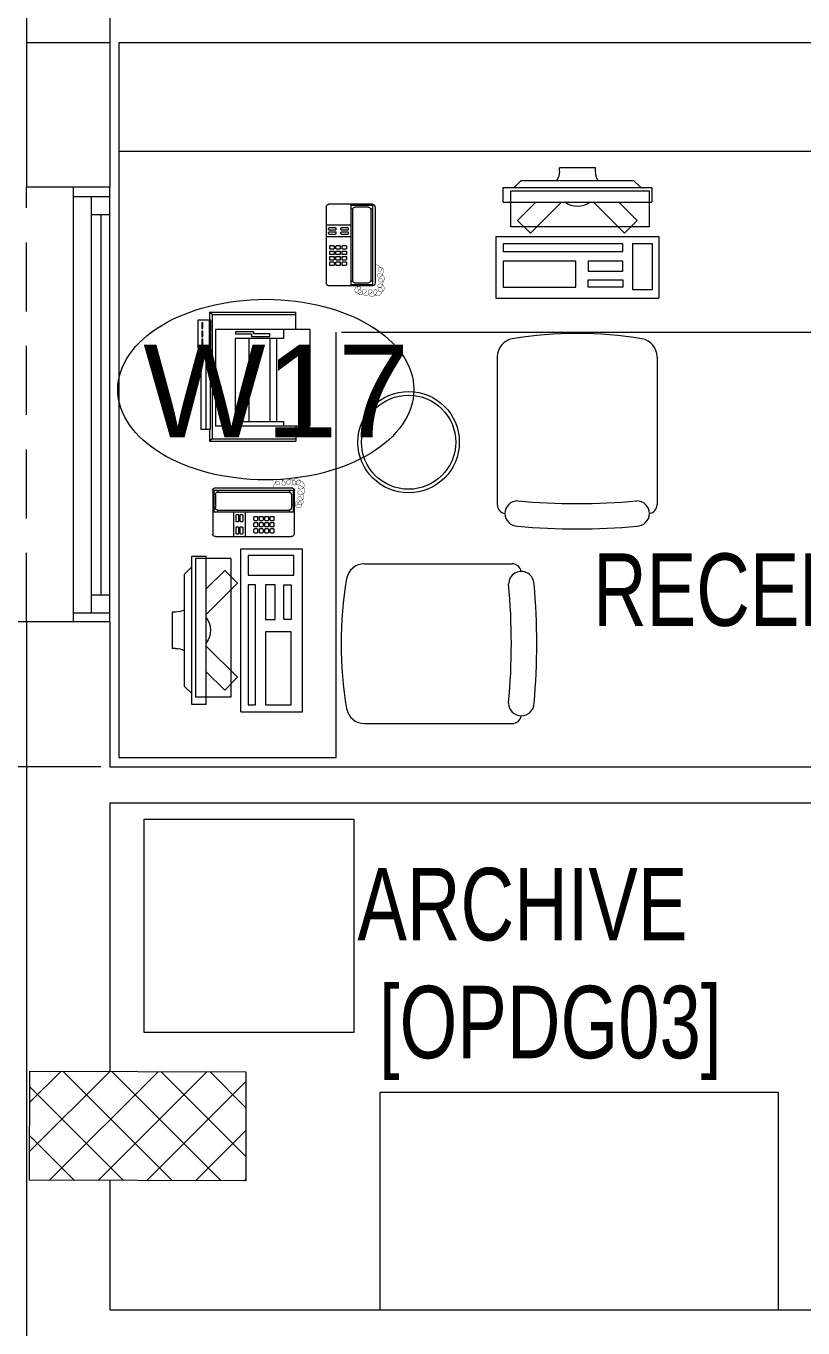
# Model space of a CAD drawing. Header units: millimetres. Extents: x -2143172 to 5255, y -610845 to 279739.
# Drawn here: x -1176535 to -1174391, y -587818 to -584223 of the extents above; entities that cross this region are included whole.
import ezdxf

# ---------------------------------------------------------------- set-up
doc = ezdxf.new("R2010")
doc.units = ezdxf.units.MM
doc.header["$LTSCALE"] = 30
doc.linetypes.add('HIDDEN', pattern=[9.525, 6.35, -3.175])
doc.linetypes.add('HIDDEN2', pattern=[0.1875, 0.125, -0.0625])
doc.layers.get('0').update_dxf_attribs({"lineweight": 5})
doc.layers.get('Defpoints').update_dxf_attribs({"lineweight": 5})
for name, color, linetype, lineweight in [('72_EGR_BASE_TEXT', 7, 'Continuous', 5), ('Al Window tag', 5, 'Continuous', 5), ('Aluminum', 7, 'Continuous', 5), ('C-HYDR-CTCH', 6, 'Continuous', 5), ('dims.', 152, 'Continuous', 5), ('Hatch', 252, 'Continuous', 5), ('LOADING', 163, 'Continuous', 5), ('Proj', 7, 'HIDDEN2', 5), ('Structure', 20, 'Continuous', 5), ('Walls', 32, 'Continuous', 5)]:
    doc.layers.add(name, color=color, linetype=linetype, lineweight=lineweight)
doc.styles.add('SIMPLEX', font='SIMPLEX.shx', dxfattribs={"height": 150})
doc.styles.add('TTLB-A0-JeddahDP$0$swis721', font='swiss.ttf')
doc.styles.add('X3G_ENTITY_258862', font='swisscl.ttf', dxfattribs={"height": 200})
doc.styles.add('X3G_ENTITY_25AE6C', font='swisscl.ttf', dxfattribs={"height": 200})
doc.dimstyles.new('Buk', dxfattribs={"dimtxt": 150, "dimasz": 50, "dimexe": 20, "dimexo": 25, "dimgap": 20, "dimtad": 1, "dimdec": 0, "dimrnd": 5, "dimdsep": 46, "dimtxsty": 'SIMPLEX', "dimcen": 0, "dimdle": 20, "dimclrd": 256, "dimclre": 256, "dimclrt": 256, "dimadec": 0, "dimazin": 0, "dimtfac": 0.0075, "dimtdec": 0, "dimtmove": 1, "dimatfit": 2, "dimldrblk": 'ARCHTICK', "dimfxl": 1, "dimtolj": 1, "dimtzin": 0, "dimlwd": -1, "dimlwe": -1, "dimarcsym": 0})

# ---------------------------------------------------------------- blocks, each defined once
blk = doc.blocks.new('*D381')
at = {"layer": 'Defpoints', "color": 0, "transparency": 16777216}
for p in [(-1176903.9, -585868.1), (-1176304, -585868.1), (-1176304, -586268.1)]:
    blk.add_point(p, dxfattribs=at)
at = {"layer": 'dims.', "transparency": 16777216}
for p, q in [((-1177028.9, -586030.6), (-1177028.9, -585604.9)), ((-1176903.9, -586218.1), (-1176903.9, -585918.1)), ((-1176903.9, -586068.1), (-1177028.9, -586030.6))]:
    blk.add_line(p, q, dxfattribs=at)
at = {"layer": 'dims.', "linetype": 'Continuous', "transparency": 16777216}
for p, q in [((-1176329, -585868.1), (-1176923.9, -585868.1)), ((-1176329, -586268.1), (-1176923.9, -586268.1))]:
    blk.add_line(p, q, dxfattribs=at)
at = {"layer": 'dims.', "transparency": 16777216}
for points in [[(-1176912.3, -585918.1), (-1176895.6, -585918.1), (-1176903.9, -585868.1)], [(-1176912.3, -586218.1), (-1176895.6, -586218.1), (-1176903.9, -586268.1)]]:
    blk.add_solid(points, dxfattribs=at)
at = {"layer": 'dims.', "transparency": 16777216, "insert": (-1177123.9, -585817.8), "char_height": 150, "attachment_point": 5, "rotation": 90, "style": 'SIMPLEX'}
blk.add_mtext('\\A1;400', dxfattribs=at)
blk = doc.blocks.new('_ArchTick')
at = {"color": 0, "linetype": 'ByBlock', "const_width": 0.15}
blk.add_lwpolyline([(-0.5, -0.5), (0.5, 0.5)], dxfattribs=at)
blk = doc.blocks.new('*D382')
at = {"layer": 'Defpoints', "color": 0, "transparency": 16777216}
for p in [(-1176903.9, -584668.1), (-1176534, -584668.1), (-1176534, -585868.1)]:
    blk.add_point(p, dxfattribs=at)
at = {"layer": 'dims.', "linetype": 'Continuous', "transparency": 16777216}
for p, q in [((-1176559, -584668.1), (-1176923.9, -584668.1)), ((-1176559, -585868.1), (-1176923.9, -585868.1))]:
    blk.add_line(p, q, dxfattribs=at)
at = {"layer": 'dims.', "transparency": 16777216}
blk.add_line((-1176903.9, -585818.1), (-1176903.9, -584718.1), dxfattribs=at)
for points in [[(-1176912.3, -584718.1), (-1176895.6, -584718.1), (-1176903.9, -584668.1)], [(-1176912.3, -585818.1), (-1176895.6, -585818.1), (-1176903.9, -585868.1)]]:
    blk.add_solid(points, dxfattribs=at)
at = {"layer": 'dims.', "transparency": 16777216, "insert": (-1176998.9, -585268.1), "char_height": 150, "attachment_point": 5, "rotation": 90, "style": 'SIMPLEX'}
blk.add_mtext('\\A1;1200', dxfattribs=at)
blk = doc.blocks.new('A$C47696aed')
at = {"layer": 'Hatch'}
h = blk.add_hatch(dxfattribs=at)
h.set_pattern_fill('ANSI37', color=256, scale=30)
h.paths.add_polyline_path([(50952.7, 21917.9), (50348.7, 21909.7), (50352.6, 21621.3), (50956.6, 21629.5)])
h.paths.add_polyline_path([(43791.9, 21910.1), (43208.4, 21904.7), (43188.5, 21613.3), (43772, 21618.7)])
h.paths.add_polyline_path([(29414.9, 21902.8), (28815.8, 21898.7), (28810.1, 21605.6), (29409.2, 21609.7)])
h.paths.add_polyline_path([(36600.2, 21904.9), (35999, 21897.4), (35990.7, 21611.8), (36591.9, 21619.3)])
h.paths.add_polyline_path([(22195.7, 21912), (21589.3, 21890.2), (21603.8, 21597.6), (22210.2, 21619.5)])
h.paths.add_polyline_path([(15459.1, 21901.7), (14237.2, 21925.6), (14230.7, 21629.5), (15452.7, 21605.5)])
h.paths.add_polyline_path([(15473.2, 14701.6), (14258.2, 14685.8), (14244.7, 14393.4), (15459.7, 14409.1)])
h.paths.add_polyline_path([(15447.1, 7508.4), (14244, 7492.4), (14238.3, 7199.4), (15441.4, 7215.3)])
h.paths.add_polyline_path([(15465.6, 309.7), (14269, 298.3), (14271.8, 3.8), (15468.5, 15.2)])
h.paths.add_polyline_path([(7830.6, 311.8), (7227.1, 308.1), (7237.7, 22.6), (7841.3, 26.3)])
h.paths.add_polyline_path([(7815.2, 7509.8), (7218.4, 7511.4), (7218.2, 7210.2), (7815.1, 7208.6)])
h.paths.add_polyline_path([(7825.1, 14699.4), (7205.8, 14700.6), (7195.2, 14397.6), (7814.5, 14396.4)])
h.paths.add_polyline_path([(7801.7, 21878.7), (7201.1, 21893.2), (7197.5, 21603.6), (7798.1, 21589.1)])
h.paths.add_polyline_path([(602.6, 21876.9), (0, 21899.6), (1.9, 21611.2), (604.5, 21588.5)])
h.paths.add_polyline_path([(610.4, 7498.6), (8.3, 7491.6), (11.7, 7200), (613.7, 7206.9)])
h.paths.add_polyline_path([(627.9, 303.9), (29.5, 302.9), (34.3, 2.3), (632.7, 3.3)])
h.paths.add_polyline_path([(22214.6, 317.2), (21608.9, 304.3), (21614.6, 3.1), (22220.3, 16)])
h.paths.add_polyline_path([(22208.1, 7509.7), (21613.7, 7492.1), (21615.8, 7195.5), (22210.2, 7213.1)])
h.paths.add_polyline_path([(22199.3, 14717.7), (21600.4, 14710), (21604.4, 14409.9), (22203.4, 14417.6)])
h.paths.add_polyline_path([(29399.7, 14702.4), (28797.7, 14707.1), (28802, 14415), (29403.9, 14410.3)])
h.paths.add_polyline_path([(29403.4, 7519.8), (28799.6, 7502.2), (28813, 7202.1), (29413.1, 7223.2)])
h.paths.add_polyline_path([(29419.5, 303.8), (28815.7, 310.4), (28813.3, 24.7), (29417.2, 18.1)])
h.paths.add_polyline_path([(36618, 314.2), (36020.7, 299.7), (36029.7, 0), (36627, 14.6)])
h.paths.add_polyline_path([(36610.7, 7502.6), (36009.5, 7504.5), (36010.6, 7207.3), (36611.9, 7205.4)])
h.paths.add_polyline_path([(36574.3, 14706.4), (35993.4, 14711.1), (36013.1, 14421.3), (36594, 14416.6)])
h.paths.add_polyline_path([(43777.6, 14705.7), (43180, 14719.4), (43182, 14427.5), (43779.6, 14413.8)])
h.paths.add_polyline_path([(43778.6, 7507.1), (43210.2, 7499.5), (43212, 7205.4), (43780.5, 7213)])
h.paths.add_polyline_path([(43815.7, 310), (43210.4, 307.3), (43211.8, 2.8), (43817, 5.4)])
h.paths.add_polyline_path([(50989.9, 309.5), (50401.9, 325.5), (50388.7, 18.3), (50976.7, 2.3)])
h.paths.add_polyline_path([(50974.1, 7508.9), (50370.9, 7510), (50368.9, 7213.4), (50972.2, 7212.3)])
at = {"layer": 'C-HYDR-CTCH', "color": 4, "flags": 128}
blk.add_lwpolyline([(7218.4, 7511.4), (7815.2, 7509.8), (7815.1, 7208.6), (7218.2, 7210.2), (7218.4, 7511.4)], dxfattribs=at)
blk = doc.blocks.new('A$C5CCD2EA3')
at = {"layer": 'Al Window tag'}
blk.add_ellipse((0, 0), major_axis=(408.6, 0), ratio=0.610025, dxfattribs=at)
at = {"layer": 'Al Window tag', "insert": (-338.2, 123.8, 0), "char_height": 256, "attachment_point": 1, "style": 'TTLB-A0-JeddahDP$0$swis721'}
blk.add_mtext_dynamic_manual_height_columns('W17', width=1569.457, gutter_width=9406.5, heights=[480.3], dxfattribs=at)
blk = doc.blocks.new('GF21021-P')
for p, q in [((-0.2207, 0.4756), (-0.2207, 0.0675)), ((0.2205, 0.4756), (0.2205, 0.0675))]:
    blk.add_line(p, q)
for centre, radius, start, end in [((-0.0001, -0.5295), 1.0695, 80.3671, 99.6329), ((-0.1707, 0.4756), 0.05, 99.6329, 180), ((0.1705, 0.4756), 0.05, 0, 80.3671), ((-0.1643, 0.0425), 0.0351, 90, 270), ((0, 1.8467), 1.7767, 264.6946, 275.3053), ((0.1641, 0.0425), 0.0351, 270, 90), ((-0.1957, 0.0675), 0.025, 180, 261.4721), ((0.1955, 0.0675), 0.025, 278.5279, 0), ((0, 1.8314), 1.8314, 264.8532, 275.147)]:
    blk.add_arc(centre, radius, start, end)
blk = doc.blocks.new('DM20079-P')
at = {"color": 0}
for p, q in [((-0.0686, 0.217), (-0.0686, 0.008)), ((-0.0616, 0.225), (0.0594, 0.225)), ((-0.0616, 0.225), (-0.0616, 0)), ((-0.0616, 0.222), (-0.0016, 0.222)), ((-0.0496, 0.2175), (-0.0136, 0.2175)), ((-0.0016, 0.225), (-0.0016, 0)), ((0.0664, 0.217), (0.0664, 0.008)), ((-0.0616, 0.212), (-0.0565, 0.212)), ((-0.0566, 0.2105), (-0.0566, 0.0145)), ((-0.0068, 0.212), (-0.0016, 0.212)), ((-0.0066, 0.2105), (-0.0066, 0.0145)), ((-0.0016, 0.1675), (0.0664, 0.1675)), ((-0.0016, 0.135), (0.0664, 0.135)), ((-0.0616, 0.013), (-0.0565, 0.013)), ((-0.0616, 0.003), (-0.0016, 0.003)), ((-0.0594, 0), (0.0594, 0)), ((-0.0496, 0.0075), (-0.0136, 0.0075)), ((-0.0068, 0.013), (-0.0016, 0.013))]:
    blk.add_line(p, q, dxfattribs=at)
for points in [[(0.0074, 0.1605, 0.414214), (0.0054, 0.1585), (0.0054, 0.1555, 0.414214), (0.0074, 0.1535), (0.0234, 0.1535, 0.414214), (0.0254, 0.1555), (0.0254, 0.1585, 0.414214), (0.0234, 0.1605)], [(0.0234, 0.142, 0.414214), (0.0254, 0.144), (0.0254, 0.147, 0.414214), (0.0234, 0.149), (0.0074, 0.149, 0.414214), (0.0054, 0.147), (0.0054, 0.144, 0.414214), (0.0074, 0.142)], [(0.0574, 0.1535, 0.414214), (0.0594, 0.1555), (0.0594, 0.1585, 0.414214), (0.0574, 0.1605), (0.0414, 0.1605, 0.414214), (0.0394, 0.1585), (0.0394, 0.1555, 0.414214), (0.0414, 0.1535)], [(0.0574, 0.142, 0.414214), (0.0594, 0.144), (0.0594, 0.147, 0.414214), (0.0574, 0.149), (0.0414, 0.149, 0.414214), (0.0394, 0.147), (0.0394, 0.144, 0.414214), (0.0414, 0.142)], [(0.0104, 0.103, 0.414214), (0.0124, 0.101), (0.0204, 0.101, 0.414214), (0.0224, 0.103), (0.0224, 0.109, 0.414214), (0.0204, 0.111), (0.0124, 0.111, 0.414214), (0.0104, 0.109)], [(0.0274, 0.103, 0.414214), (0.0294, 0.101), (0.0374, 0.101, 0.414214), (0.0394, 0.103), (0.0394, 0.109, 0.414214), (0.0374, 0.111), (0.0294, 0.111, 0.414214), (0.0274, 0.109)], [(0.0444, 0.103, 0.414214), (0.0464, 0.101), (0.0544, 0.101, 0.414214), (0.0564, 0.103), (0.0564, 0.109, 0.414214), (0.0544, 0.111), (0.0464, 0.111, 0.414214), (0.0444, 0.109)], [(0.0104, 0.088, 0.414214), (0.0124, 0.086), (0.0204, 0.086, 0.414214), (0.0224, 0.088), (0.0224, 0.094, 0.414214), (0.0204, 0.096), (0.0124, 0.096, 0.414214), (0.0104, 0.094)], [(0.0104, 0.073, 0.414214), (0.0124, 0.071), (0.0204, 0.071, 0.414214), (0.0224, 0.073), (0.0224, 0.079, 0.414214), (0.0204, 0.081), (0.0124, 0.081, 0.414214), (0.0104, 0.079)], [(0.0274, 0.088, 0.414214), (0.0294, 0.086), (0.0374, 0.086, 0.414214), (0.0394, 0.088), (0.0394, 0.094, 0.414214), (0.0374, 0.096), (0.0294, 0.096, 0.414214), (0.0274, 0.094)], [(0.0274, 0.073, 0.414214), (0.0294, 0.071), (0.0374, 0.071, 0.414214), (0.0394, 0.073), (0.0394, 0.079, 0.414214), (0.0374, 0.081), (0.0294, 0.081, 0.414214), (0.0274, 0.079)], [(0.0444, 0.088, 0.414214), (0.0464, 0.086), (0.0544, 0.086, 0.414214), (0.0564, 0.088), (0.0564, 0.094, 0.414214), (0.0544, 0.096), (0.0464, 0.096, 0.414214), (0.0444, 0.094)], [(0.0444, 0.073, 0.414214), (0.0464, 0.071), (0.0544, 0.071, 0.414214), (0.0564, 0.073), (0.0564, 0.079, 0.414214), (0.0544, 0.081), (0.0464, 0.081, 0.414214), (0.0444, 0.079)], [(0.0104, 0.058, 0.414214), (0.0124, 0.056), (0.0204, 0.056, 0.414214), (0.0224, 0.058), (0.0224, 0.064, 0.414214), (0.0204, 0.066), (0.0124, 0.066, 0.414214), (0.0104, 0.064)], [(0.0274, 0.058, 0.414214), (0.0294, 0.056), (0.0374, 0.056, 0.414214), (0.0394, 0.058), (0.0394, 0.064, 0.414214), (0.0374, 0.066), (0.0294, 0.066, 0.414214), (0.0274, 0.064)], [(0.0444, 0.058, 0.414214), (0.0464, 0.056), (0.0544, 0.056, 0.414214), (0.0564, 0.058), (0.0564, 0.064, 0.414214), (0.0544, 0.066), (0.0464, 0.066, 0.414214), (0.0444, 0.064)]]:
    blk.add_lwpolyline(points, format="xyb", close=True, dxfattribs=at)
at = {"color": 0, "const_width": 0.001}
blk.add_lwpolyline([(-0.0686, 0.059, 0.184574), (-0.0861, 0.0478, 1.44364), (-0.0769, 0.0452, 0.837915), (-0.0907, 0.0465, 0.30536), (-0.0835, 0.0248, 1.584726), (-0.0815, 0.034, 0.253153), (-0.094, 0.0228, 0.874198), (-0.0776, 0.0142, 0.915253), (-0.0897, 0.0168, 0.223821), (-0.0874, -0.0011, 1.703343), (-0.0796, 0.005, 0.588962), (-0.0934, -0.0114, 0.717795), (-0.0769, -0.0108, 0.983104), (-0.0875, -0.0075, 0.326362), (-0.0815, -0.0259, 0.758716), (-0.0657, -0.0134, 0.906186), (-0.0743, -0.016, 0.189488), (-0.067, -0.0272, 0.7948), (-0.0506, -0.0127, 1.223996), (-0.0585, -0.0193, 0.072149), (-0.0473, -0.0259, 0.645886), (-0.0341, -0.0134, 1.366917), (-0.042, -0.0193, 0.078415), (-0.0315, -0.0246, 0.723006), (-0.0229, -0.0127, 1.105484), (-0.0289, -0.018, 0.327892), (-0.017, -0.0193, 0.446638), (-0.0144, -0.0068, 0.327263), (-0.0269, -0.0029, 1.240441), (-0.0229, -0.0094, 0.611307), (-0.0278, 0.0075)], format="xyb", dxfattribs=at)
at = {"color": 0}
for centre, radius, start, end in [((-0.0605, 0.217), 0.00813, 97.9633, 179.6649), ((-0.0496, 0.2105), 0.007, 90, 180), ((-0.0136, 0.2105), 0.007, 0, 90), ((0.0582, 0.217), 0.00813, 0.3351, 82.0367), ((-0.0605, 0.008), 0.00813, 180.3351, 277.9633), ((-0.0496, 0.0145), 0.007, 180, 270), ((-0.0136, 0.0145), 0.007, 270, 0), ((0.0582, 0.008), 0.00813, 277.9633, 359.6649)]:
    blk.add_arc(centre, radius, start, end, dxfattribs=at)
blk = doc.blocks.new('ITCWLS1-P')
for p, q in [((-0.17, 0.45), (-0.17, 0)), ((-0.17, 0.45), (0, 0.45)), ((0, 0.45), (0, 0)), ((-0.3251, 0.38, 0), (-0.3051, 0.4, 0)), ((-0.2651, 0.43, 0), (-0.3051, 0.43, 0)), ((-0.3051, 0.43, 0), (-0.3051, 0.02, 0)), ((-0.2651, 0.43, 0), (-0.2651, 0.02, 0)), ((-0.1496, 0.4305), (-0.1291, 0.4305)), ((-0.1291, 0.4305), (-0.1291, 0.4089)), ((-0.3251, 0.38, 0), (-0.3251, 0.07, 0)), ((-0.3251, 0.07, 0), (-0.3051, 0.05, 0)), ((-0.3051, 0.02, 0), (-0.2651, 0.02, 0)), ((-0.17, 0), (0, 0))]:
    blk.add_line(p, q)
at = {"color": 8, "linetype": 'HIDDEN'}
for p, q in [((-0.197, 0.4094), (-0.295, 0.4094)), ((-0.295, 0.0264), (-0.295, 0.4094)), ((-0.197, 0.0264), (-0.197, 0.4094)), ((-0.197, 0.0264), (-0.295, 0.0264))]:
    blk.add_line(p, q, dxfattribs=at)
at = {"color": 1, "extrusion": (2.48281e-10, 3.18408e-10, -1)}
for p, q in [((-0.2651, 0.3395), (-0.2144, 0.3902)), ((-0.1791, 0.3548), (-0.2144, 0.3902)), ((-0.2651, 0.2688), (-0.1791, 0.3548))]:
    blk.add_line(p, q, dxfattribs=at)
at = {"color": 1}
for p, q in [((-0.3503, 0.275), (-0.3596, 0.275)), ((-0.3596, 0.175), (-0.3596, 0.275)), ((-0.3503, 0.175), (-0.3596, 0.175))]:
    blk.add_line(p, q, dxfattribs=at)
at = {"color": 1, "extrusion": (2.48281e-10, -3.18408e-10, -1)}
for p, q in [((-0.2651, 0.1812), (-0.1791, 0.0952)), ((-0.2651, 0.1105), (-0.2144, 0.0598)), ((-0.1791, 0.0952), (-0.2144, 0.0598))]:
    blk.add_line(p, q, dxfattribs=at)
blk.add_lwpolyline([(-0.1291, 0.4089), (-0.1291, 0.1), (-0.1496, 0.1), (-0.1496, 0.4305)])
for points in [[(-0.1019, 0.4305), (-0.0304, 0.4305), (-0.0304, 0.2294), (-0.1019, 0.2294)], [(-0.1019, 0.1954), (-0.0747, 0.1954), (-0.0747, 0.1), (-0.1019, 0.1)], [(-0.0304, 0.1954), (-0.0508, 0.1954), (-0.0508, 0.1), (-0.0304, 0.1)], [(-0.1496, 0.0727), (-0.0236, 0.0727), (-0.0236, 0.0182), (-0.1496, 0.0182)]]:
    blk.add_lwpolyline(points, close=True)
at = {"color": 250, "linetype": 'Continuous'}
for points in [[(-0.1496, 0.1), (-0.1496, 0.1), (-0.1496, 0.1), (-0.1496, 0.1), (-0.1496, 0.1), (-0.1496, 0.1), (-0.1496, 0.1), (-0.1496, 0.1), (-0.1496, 0.1)], [(-0.1496, 0.1), (-0.1496, 0.1), (-0.1496, 0.1), (-0.1496, 0.1), (-0.1496, 0.1), (-0.1496, 0.1), (-0.1496, 0.1), (-0.1496, 0.1), (-0.1496, 0.1), (-0.1496, 0.1), (-0.1496, 0.1), (-0.1496, 0.1), (-0.1496, 0.1), (-0.1496, 0.1), (-0.1496, 0.1), (-0.1496, 0.1), (-0.1496, 0.1), (-0.1496, 0.1)], [(-0.1496, 0.1), (-0.1496, 0.1), (-0.1496, 0.1), (-0.1496, 0.1), (-0.1496, 0.1), (-0.1496, 0.1), (-0.1496, 0.1), (-0.1496, 0.1), (-0.1496, 0.1), (-0.1496, 0.1)], [(-0.1496, 0.1), (-0.1496, 0.1), (-0.1496, 0.1), (-0.1496, 0.1), (-0.1496, 0.1), (-0.1496, 0.1), (-0.1496, 0.1)], [(-0.1496, 0.1), (-0.1496, 0.1), (-0.1496, 0.1), (-0.1496, 0.1), (-0.1496, 0.1), (-0.1496, 0.1), (-0.1496, 0.1), (-0.1496, 0.1), (-0.1496, 0.1), (-0.1496, 0.1)], [(-0.1496, 0.1), (-0.1496, 0.1), (-0.1496, 0.1), (-0.1496, 0.1), (-0.1496, 0.1), (-0.1496, 0.1), (-0.1496, 0.1), (-0.1496, 0.1), (-0.1496, 0.1), (-0.1496, 0.1), (-0.1496, 0.1), (-0.1496, 0.1), (-0.1496, 0.1), (-0.1496, 0.1), (-0.1496, 0.1)], [(-0.1496, 0.1), (-0.1496, 0.1), (-0.1496, 0.1), (-0.1496, 0.1), (-0.1496, 0.1), (-0.1496, 0.1), (-0.1496, 0.1), (-0.1496, 0.1), (-0.1496, 0.1), (-0.1496, 0.1)], [(-0.1496, 0.1), (-0.1496, 0.1), (-0.1496, 0.1), (-0.1496, 0.1), (-0.1496, 0.1), (-0.1496, 0.1), (-0.1496, 0.1), (-0.1496, 0.1), (-0.1496, 0.1), (-0.1496, 0.1)], [(-0.1496, 0.1), (-0.1496, 0.1), (-0.1496, 0.1), (-0.1496, 0.1), (-0.1496, 0.1), (-0.1496, 0.1), (-0.1496, 0.1), (-0.1496, 0.1), (-0.1496, 0.1), (-0.1496, 0.1), (-0.1496, 0.1), (-0.1496, 0.1), (-0.1496, 0.1), (-0.1496, 0.1), (-0.1496, 0.1), (-0.1496, 0.1), (-0.1496, 0.1), (-0.1496, 0.1), (-0.1496, 0.1), (-0.1496, 0.1), (-0.1496, 0.1), (-0.1496, 0.1), (-0.1496, 0.1), (-0.1496, 0.1), (-0.1496, 0.1), (-0.1496, 0.1), (-0.1496, 0.1), (-0.1496, 0.1), (-0.1496, 0.1), (-0.1496, 0.1), (-0.1496, 0.1), (-0.1496, 0.1), (-0.1496, 0.1), (-0.1496, 0.1), (-0.1496, 0.1), (-0.1496, 0.1), (-0.1496, 0.1), (-0.1496, 0.1), (-0.1496, 0.1), (-0.1496, 0.1), (-0.1496, 0.1), (-0.1496, 0.1), (-0.1496, 0.1), (-0.1496, 0.1), (-0.1496, 0.1), (-0.1496, 0.1), (-0.1496, 0.1), (-0.1496, 0.1), (-0.1496, 0.1), (-0.1496, 0.1), (-0.1496, 0.1), (-0.1496, 0.1), (-0.1496, 0.1), (-0.1496, 0.1)], [(-0.1496, 0.1), (-0.1496, 0.1), (-0.1496, 0.1), (-0.1496, 0.1), (-0.1496, 0.1), (-0.1496, 0.1), (-0.1496, 0.1), (-0.1496, 0.1), (-0.1496, 0.1), (-0.1496, 0.1), (-0.1496, 0.1), (-0.1496, 0.1), (-0.1496, 0.1), (-0.1496, 0.1), (-0.1496, 0.1), (-0.1496, 0.1), (-0.1496, 0.1), (-0.1496, 0.1), (-0.1496, 0.1), (-0.1496, 0.1), (-0.1496, 0.1), (-0.1496, 0.1), (-0.1496, 0.1), (-0.1496, 0.1), (-0.1496, 0.1), (-0.1496, 0.1), (-0.1496, 0.1), (-0.1496, 0.1), (-0.1496, 0.1), (-0.1496, 0.1), (-0.1496, 0.1), (-0.1496, 0.1), (-0.1496, 0.1), (-0.1496, 0.1), (-0.1496, 0.1), (-0.1496, 0.1), (-0.1496, 0.1), (-0.1496, 0.1), (-0.1496, 0.1), (-0.1496, 0.1), (-0.1496, 0.1), (-0.1496, 0.1), (-0.1496, 0.1), (-0.1496, 0.1), (-0.1496, 0.1), (-0.1496, 0.1), (-0.1496, 0.1), (-0.1496, 0.1), (-0.1496, 0.1), (-0.1496, 0.1), (-0.1496, 0.1), (-0.1496, 0.1), (-0.1496, 0.1), (-0.1496, 0.1), (-0.1496, 0.1), (-0.1496, 0.1), (-0.1496, 0.1), (-0.1496, 0.1), (-0.1496, 0.1), (-0.1496, 0.1), (-0.1496, 0.1), (-0.1496, 0.1), (-0.1496, 0.1), (-0.1496, 0.1), (-0.1496, 0.1), (-0.1496, 0.1), (-0.1496, 0.1), (-0.1496, 0.1), (-0.1496, 0.1), (-0.1496, 0.1), (-0.1496, 0.1), (-0.1496, 0.1), (-0.1496, 0.1), (-0.1496, 0.1), (-0.1496, 0.1), (-0.1496, 0.1), (-0.1496, 0.1), (-0.1496, 0.1), (-0.1496, 0.1), (-0.1496, 0.1), (-0.1496, 0.1), (-0.1496, 0.1), (-0.1496, 0.1), (-0.1496, 0.1), (-0.1496, 0.1), (-0.1496, 0.1), (-0.1496, 0.1), (-0.1496, 0.1), (-0.1496, 0.1)], [(-0.1496, 0.1), (-0.1496, 0.1), (-0.1496, 0.1), (-0.1496, 0.1), (-0.1496, 0.1), (-0.1496, 0.1), (-0.1496, 0.1), (-0.1496, 0.1), (-0.1496, 0.1), (-0.1496, 0.1), (-0.1496, 0.1), (-0.1496, 0.1)], [(-0.1496, 0.1), (-0.1496, 0.1), (-0.1496, 0.1), (-0.1496, 0.1), (-0.1496, 0.1), (-0.1496, 0.1), (-0.1496, 0.1)], [(-0.1496, 0.1), (-0.1496, 0.1), (-0.1496, 0.1), (-0.1496, 0.1), (-0.1496, 0.1), (-0.1496, 0.1), (-0.1496, 0.1), (-0.1496, 0.1), (-0.1496, 0.1), (-0.1496, 0.1), (-0.1496, 0.1), (-0.1496, 0.1), (-0.1496, 0.1), (-0.1496, 0.1), (-0.1496, 0.1), (-0.1496, 0.1), (-0.1496, 0.1)], [(-0.1496, 0.1), (-0.1496, 0.1), (-0.1496, 0.1), (-0.1496, 0.1), (-0.1496, 0.1), (-0.1496, 0.1), (-0.1496, 0.1), (-0.1496, 0.1), (-0.1496, 0.1), (-0.1496, 0.1), (-0.1496, 0.1), (-0.1496, 0.1), (-0.1496, 0.1), (-0.1496, 0.1), (-0.1496, 0.1), (-0.1496, 0.1), (-0.1496, 0.1), (-0.1496, 0.1), (-0.1496, 0.1), (-0.1496, 0.1), (-0.1496, 0.1), (-0.1496, 0.1), (-0.1496, 0.1), (-0.1496, 0.1), (-0.1496, 0.1), (-0.1496, 0.1), (-0.1496, 0.1), (-0.1496, 0.1), (-0.1496, 0.1), (-0.1496, 0.1), (-0.1496, 0.1), (-0.1496, 0.1), (-0.1496, 0.1), (-0.1496, 0.1), (-0.1496, 0.1), (-0.1496, 0.1), (-0.1496, 0.1), (-0.1496, 0.1), (-0.1496, 0.1), (-0.1496, 0.1), (-0.1496, 0.1), (-0.1496, 0.1), (-0.1496, 0.1), (-0.1496, 0.1), (-0.1496, 0.1), (-0.1496, 0.1), (-0.1496, 0.1), (-0.1496, 0.1), (-0.1496, 0.1), (-0.1496, 0.1), (-0.1496, 0.1), (-0.1496, 0.1), (-0.1496, 0.1), (-0.1496, 0.1), (-0.1496, 0.1), (-0.1496, 0.1), (-0.1496, 0.1), (-0.1496, 0.1), (-0.1496, 0.1), (-0.1496, 0.1), (-0.1496, 0.1), (-0.1496, 0.1), (-0.1496, 0.1), (-0.1496, 0.1), (-0.1496, 0.1), (-0.1496, 0.1), (-0.1496, 0.1), (-0.1496, 0.1), (-0.1496, 0.1), (-0.1496, 0.1), (-0.1496, 0.1), (-0.1496, 0.1), (-0.1496, 0.1), (-0.1496, 0.1), (-0.1496, 0.1), (-0.1496, 0.1), (-0.1496, 0.1), (-0.1496, 0.1), (-0.1496, 0.1), (-0.1496, 0.1), (-0.1496, 0.1), (-0.1496, 0.1), (-0.1496, 0.1), (-0.1496, 0.1), (-0.1496, 0.1), (-0.1496, 0.1), (-0.1496, 0.1), (-0.1496, 0.1), (-0.1496, 0.1), (-0.1496, 0.1), (-0.1496, 0.1), (-0.1496, 0.1), (-0.1496, 0.1), (-0.1496, 0.1), (-0.1496, 0.1), (-0.1496, 0.1), (-0.1496, 0.1), (-0.1496, 0.1), (-0.1496, 0.1), (-0.1496, 0.1), (-0.1496, 0.1), (-0.1496, 0.1), (-0.1496, 0.1), (-0.1496, 0.1), (-0.1496, 0.1), (-0.1496, 0.1), (-0.1496, 0.1), (-0.1496, 0.1), (-0.1496, 0.1), (-0.1496, 0.1), (-0.1496, 0.1)], [(-0.1496, 0.1), (-0.1496, 0.1), (-0.1496, 0.1), (-0.1496, 0.1), (-0.1496, 0.1), (-0.1496, 0.1), (-0.1496, 0.1), (-0.1496, 0.1)]]:
    blk.add_lwpolyline(points, dxfattribs=at)
for points in [[(-0.1496, 0.1), (-0.1496, 0.1), (-0.1496, 0.1), (-0.1496, 0.1), (-0.1496, 0.1), (-0.1496, 0.1), (-0.1496, 0.1), (-0.1496, 0.1), (-0.1496, 0.1), (-0.1496, 0.1), (-0.1496, 0.1), (-0.1496, 0.1), (-0.1496, 0.1), (-0.1496, 0.1), (-0.1496, 0.1), (-0.1496, 0.1), (-0.1496, 0.1), (-0.1496, 0.1), (-0.1496, 0.1), (-0.1496, 0.1), (-0.1496, 0.1), (-0.1496, 0.1), (-0.1496, 0.1), (-0.1496, 0.1), (-0.1496, 0.1), (-0.1496, 0.1), (-0.1496, 0.1), (-0.1496, 0.1), (-0.1496, 0.1), (-0.1496, 0.1), (-0.1496, 0.1), (-0.1496, 0.1), (-0.1496, 0.1), (-0.1496, 0.1), (-0.1496, 0.1), (-0.1496, 0.1), (-0.1496, 0.1), (-0.1496, 0.1), (-0.1496, 0.1), (-0.1496, 0.1), (-0.1496, 0.1), (-0.1496, 0.1), (-0.1496, 0.1), (-0.1496, 0.1), (-0.1496, 0.1), (-0.1496, 0.1), (-0.1496, 0.1), (-0.1496, 0.1), (-0.1496, 0.1), (-0.1496, 0.1), (-0.1496, 0.1), (-0.1496, 0.1), (-0.1496, 0.1), (-0.1496, 0.1), (-0.1496, 0.1), (-0.1496, 0.1), (-0.1496, 0.1), (-0.1496, 0.1), (-0.1496, 0.1), (-0.1496, 0.1), (-0.1496, 0.1), (-0.1496, 0.1), (-0.1496, 0.1), (-0.1496, 0.1), (-0.1496, 0.1), (-0.1496, 0.1), (-0.1496, 0.1), (-0.1496, 0.1), (-0.1496, 0.1), (-0.1496, 0.1), (-0.1496, 0.1), (-0.1496, 0.1), (-0.1496, 0.1), (-0.1496, 0.1), (-0.1496, 0.1), (-0.1496, 0.1), (-0.1496, 0.1), (-0.1496, 0.1), (-0.1496, 0.1), (-0.1496, 0.1), (-0.1496, 0.1), (-0.1496, 0.1), (-0.1496, 0.1), (-0.1496, 0.1), (-0.1496, 0.1), (-0.1496, 0.1), (-0.1496, 0.1), (-0.1496, 0.1), (-0.1496, 0.1), (-0.1496, 0.1), (-0.1496, 0.1), (-0.1496, 0.1), (-0.1496, 0.1), (-0.1496, 0.1), (-0.1496, 0.1), (-0.1496, 0.1), (-0.1496, 0.1), (-0.1496, 0.1), (-0.1496, 0.1), (-0.1496, 0.1), (-0.1496, 0.1), (-0.1496, 0.1), (-0.1496, 0.1), (-0.1496, 0.1), (-0.1496, 0.1), (-0.1496, 0.1), (-0.1496, 0.1), (-0.1496, 0.1), (-0.1496, 0.1), (-0.1496, 0.1), (-0.1496, 0.1), (-0.1496, 0.1), (-0.1496, 0.1), (-0.1496, 0.1), (-0.1496, 0.1), (-0.1496, 0.1), (-0.1496, 0.1), (-0.1496, 0.1), (-0.1496, 0.1), (-0.1496, 0.1), (-0.1496, 0.1), (-0.1496, 0.1), (-0.1496, 0.1), (-0.1496, 0.1), (-0.1496, 0.1), (-0.1496, 0.1), (-0.1496, 0.1), (-0.1496, 0.1), (-0.1496, 0.1), (-0.1496, 0.1), (-0.1496, 0.1), (-0.1496, 0.1), (-0.1496, 0.1), (-0.1496, 0.1), (-0.1496, 0.1), (-0.1496, 0.1), (-0.1496, 0.1), (-0.1496, 0.1), (-0.1496, 0.1), (-0.1496, 0.1), (-0.1496, 0.1), (-0.1496, 0.1), (-0.1496, 0.1), (-0.1496, 0.1), (-0.1496, 0.1), (-0.1496, 0.1), (-0.1496, 0.1), (-0.1496, 0.1), (-0.1496, 0.1), (-0.1496, 0.1), (-0.1496, 0.1), (-0.1496, 0.1), (-0.1496, 0.1), (-0.1496, 0.1), (-0.1496, 0.1), (-0.1496, 0.1), (-0.1496, 0.1), (-0.1496, 0.1), (-0.1496, 0.1), (-0.1496, 0.1), (-0.1496, 0.1), (-0.1496, 0.1), (-0.1496, 0.1), (-0.1496, 0.1), (-0.1496, 0.1), (-0.1496, 0.1), (-0.1496, 0.1), (-0.1496, 0.1), (-0.1496, 0.1), (-0.1496, 0.1), (-0.1496, 0.1), (-0.1496, 0.1), (-0.1496, 0.1), (-0.1496, 0.1), (-0.1496, 0.1), (-0.1496, 0.1), (-0.1496, 0.1), (-0.1496, 0.1), (-0.1496, 0.1), (-0.1496, 0.1), (-0.1496, 0.1), (-0.1496, 0.1), (-0.1496, 0.1), (-0.1496, 0.1), (-0.1496, 0.1), (-0.1496, 0.1), (-0.1496, 0.1), (-0.1496, 0.1), (-0.1496, 0.1), (-0.1496, 0.1), (-0.1496, 0.1), (-0.1496, 0.1), (-0.1496, 0.1), (-0.1496, 0.1), (-0.1496, 0.1), (-0.1496, 0.1), (-0.1496, 0.1), (-0.1496, 0.1), (-0.1496, 0.1), (-0.1496, 0.1), (-0.1496, 0.1), (-0.1496, 0.1), (-0.1496, 0.1), (-0.1496, 0.1), (-0.1496, 0.1), (-0.1496, 0.1), (-0.1496, 0.1), (-0.1496, 0.1), (-0.1496, 0.1), (-0.1496, 0.1), (-0.1496, 0.1), (-0.1496, 0.1), (-0.1496, 0.1), (-0.1496, 0.1), (-0.1496, 0.1), (-0.1496, 0.1), (-0.1496, 0.1), (-0.1496, 0.1), (-0.1496, 0.1), (-0.1496, 0.1), (-0.1496, 0.1), (-0.1496, 0.1), (-0.1496, 0.1), (-0.1496, 0.1), (-0.1496, 0.1), (-0.1496, 0.1), (-0.1496, 0.1), (-0.1496, 0.1), (-0.1496, 0.1), (-0.1496, 0.1), (-0.1496, 0.1), (-0.1496, 0.1), (-0.1496, 0.1), (-0.1496, 0.1), (-0.1496, 0.1), (-0.1496, 0.1), (-0.1496, 0.1), (-0.1496, 0.1), (-0.1496, 0.1), (-0.1496, 0.1), (-0.1496, 0.1), (-0.1496, 0.1), (-0.1496, 0.1), (-0.1496, 0.1), (-0.1496, 0.1), (-0.1496, 0.1), (-0.1496, 0.1), (-0.1496, 0.1), (-0.1496, 0.1), (-0.1496, 0.1), (-0.1496, 0.1), (-0.1496, 0.1), (-0.1496, 0.1), (-0.1496, 0.1), (-0.1496, 0.1), (-0.1496, 0.1), (-0.1496, 0.1), (-0.1496, 0.1), (-0.1496, 0.1), (-0.1496, 0.1), (-0.1496, 0.1), (-0.1496, 0.1), (-0.1496, 0.1), (-0.1496, 0.1), (-0.1496, 0.1), (-0.1496, 0.1), (-0.1496, 0.1), (-0.1496, 0.1), (-0.1496, 0.1), (-0.1496, 0.1), (-0.1496, 0.1), (-0.1496, 0.1), (-0.1496, 0.1), (-0.1496, 0.1), (-0.1496, 0.1), (-0.1496, 0.1), (-0.1496, 0.1)], [(-0.1496, 0.1), (-0.1496, 0.1), (-0.1496, 0.1), (-0.1496, 0.1), (-0.1496, 0.1), (-0.1496, 0.1), (-0.1496, 0.1), (-0.1496, 0.1), (-0.1496, 0.1), (-0.1496, 0.1), (-0.1496, 0.1), (-0.1496, 0.1), (-0.1496, 0.1), (-0.1496, 0.1), (-0.1496, 0.1), (-0.1496, 0.1), (-0.1496, 0.1), (-0.1496, 0.1), (-0.1496, 0.1), (-0.1496, 0.1), (-0.1496, 0.1), (-0.1496, 0.1), (-0.1496, 0.1), (-0.1496, 0.1), (-0.1496, 0.1), (-0.1496, 0.1), (-0.1496, 0.1), (-0.1496, 0.1), (-0.1496, 0.1), (-0.1496, 0.1), (-0.1496, 0.1), (-0.1496, 0.1), (-0.1496, 0.1), (-0.1496, 0.1), (-0.1496, 0.1), (-0.1496, 0.1), (-0.1496, 0.1), (-0.1496, 0.1), (-0.1496, 0.1), (-0.1496, 0.1), (-0.1496, 0.1), (-0.1496, 0.1), (-0.1496, 0.1), (-0.1496, 0.1), (-0.1496, 0.1), (-0.1496, 0.1), (-0.1496, 0.1), (-0.1496, 0.1), (-0.1496, 0.1), (-0.1496, 0.1), (-0.1496, 0.1), (-0.1496, 0.1), (-0.1496, 0.1), (-0.1496, 0.1), (-0.1496, 0.1), (-0.1496, 0.1), (-0.1496, 0.1), (-0.1496, 0.1), (-0.1496, 0.1), (-0.1496, 0.1), (-0.1496, 0.1), (-0.1496, 0.1), (-0.1496, 0.1), (-0.1496, 0.1), (-0.1496, 0.1), (-0.1496, 0.1), (-0.1496, 0.1), (-0.1496, 0.1), (-0.1496, 0.1), (-0.1496, 0.1), (-0.1496, 0.1), (-0.1496, 0.1), (-0.1496, 0.1), (-0.1496, 0.1), (-0.1496, 0.1), (-0.1496, 0.1), (-0.1496, 0.1), (-0.1496, 0.1), (-0.1496, 0.1), (-0.1496, 0.1), (-0.1496, 0.1), (-0.1496, 0.1), (-0.1496, 0.1), (-0.1496, 0.1), (-0.1496, 0.1), (-0.1496, 0.1), (-0.1496, 0.1), (-0.1496, 0.1), (-0.1496, 0.1), (-0.1496, 0.1), (-0.1496, 0.1), (-0.1496, 0.1), (-0.1496, 0.1), (-0.1496, 0.1), (-0.1496, 0.1), (-0.1496, 0.1), (-0.1496, 0.1), (-0.1496, 0.1), (-0.1496, 0.1), (-0.1496, 0.1), (-0.1496, 0.1), (-0.1496, 0.1), (-0.1496, 0.1), (-0.1496, 0.1), (-0.1496, 0.1), (-0.1496, 0.1), (-0.1496, 0.1), (-0.1496, 0.1), (-0.1496, 0.1), (-0.1496, 0.1), (-0.1496, 0.1), (-0.1496, 0.1), (-0.1496, 0.1), (-0.1496, 0.1), (-0.1496, 0.1), (-0.1496, 0.1), (-0.1496, 0.1), (-0.1496, 0.1), (-0.1496, 0.1), (-0.1496, 0.1), (-0.1496, 0.1), (-0.1496, 0.1), (-0.1496, 0.1), (-0.1496, 0.1), (-0.1496, 0.1), (-0.1496, 0.1), (-0.1496, 0.1), (-0.1496, 0.1), (-0.1496, 0.1), (-0.1496, 0.1), (-0.1496, 0.1), (-0.1496, 0.1), (-0.1496, 0.1), (-0.1496, 0.1), (-0.1496, 0.1), (-0.1496, 0.1), (-0.1496, 0.1), (-0.1496, 0.1), (-0.1496, 0.1), (-0.1496, 0.1), (-0.1496, 0.1), (-0.1496, 0.1), (-0.1496, 0.1), (-0.1496, 0.1), (-0.1496, 0.1), (-0.1496, 0.1), (-0.1496, 0.1), (-0.1496, 0.1), (-0.1496, 0.1), (-0.1496, 0.1), (-0.1496, 0.1), (-0.1496, 0.1), (-0.1496, 0.1), (-0.1496, 0.1), (-0.1496, 0.1), (-0.1496, 0.1), (-0.1496, 0.1), (-0.1496, 0.1), (-0.1496, 0.1), (-0.1496, 0.1), (-0.1496, 0.1), (-0.1496, 0.1), (-0.1496, 0.1), (-0.1496, 0.1), (-0.1496, 0.1), (-0.1496, 0.1), (-0.1496, 0.1), (-0.1496, 0.1), (-0.1496, 0.1), (-0.1496, 0.1), (-0.1496, 0.1), (-0.1496, 0.1), (-0.1496, 0.1), (-0.1496, 0.1), (-0.1496, 0.1), (-0.1496, 0.1), (-0.1496, 0.1), (-0.1496, 0.1), (-0.1496, 0.1), (-0.1496, 0.1), (-0.1496, 0.1), (-0.1496, 0.1), (-0.1496, 0.1), (-0.1496, 0.1), (-0.1496, 0.1), (-0.1496, 0.1), (-0.1496, 0.1), (-0.1496, 0.1), (-0.1496, 0.1), (-0.1496, 0.1), (-0.1496, 0.1), (-0.1496, 0.1), (-0.1496, 0.1), (-0.1496, 0.1), (-0.1496, 0.1), (-0.1496, 0.1), (-0.1496, 0.1), (-0.1496, 0.1), (-0.1496, 0.1), (-0.1496, 0.1), (-0.1496, 0.1), (-0.1496, 0.1), (-0.1496, 0.1), (-0.1496, 0.1), (-0.1496, 0.1), (-0.1496, 0.1), (-0.1496, 0.1), (-0.1496, 0.1), (-0.1496, 0.1), (-0.1496, 0.1), (-0.1496, 0.1), (-0.1496, 0.1), (-0.1496, 0.1), (-0.1496, 0.1)], [(-0.1496, 0.1), (-0.1496, 0.1), (-0.1496, 0.1), (-0.1496, 0.1), (-0.1496, 0.1), (-0.1496, 0.1), (-0.1496, 0.1), (-0.1496, 0.1), (-0.1496, 0.1), (-0.1496, 0.1), (-0.1496, 0.1), (-0.1496, 0.1), (-0.1496, 0.1), (-0.1496, 0.1), (-0.1496, 0.1), (-0.1496, 0.1), (-0.1496, 0.1), (-0.1496, 0.1), (-0.1496, 0.1), (-0.1496, 0.1), (-0.1496, 0.1), (-0.1496, 0.1), (-0.1496, 0.1), (-0.1496, 0.1), (-0.1496, 0.1), (-0.1496, 0.1), (-0.1496, 0.1), (-0.1496, 0.1), (-0.1496, 0.1), (-0.1496, 0.1), (-0.1496, 0.1), (-0.1496, 0.1), (-0.1496, 0.1), (-0.1496, 0.1), (-0.1496, 0.1), (-0.1496, 0.1), (-0.1496, 0.1), (-0.1496, 0.1), (-0.1496, 0.1), (-0.1496, 0.1), (-0.1496, 0.1), (-0.1496, 0.1), (-0.1496, 0.1), (-0.1496, 0.1), (-0.1496, 0.1), (-0.1496, 0.1), (-0.1496, 0.1), (-0.1496, 0.1), (-0.1496, 0.1), (-0.1496, 0.1), (-0.1496, 0.1), (-0.1496, 0.1), (-0.1496, 0.1), (-0.1496, 0.1), (-0.1496, 0.1), (-0.1496, 0.1), (-0.1496, 0.1), (-0.1496, 0.1), (-0.1496, 0.1), (-0.1496, 0.1), (-0.1496, 0.1), (-0.1496, 0.1), (-0.1496, 0.1), (-0.1496, 0.1), (-0.1496, 0.1), (-0.1496, 0.1), (-0.1496, 0.1), (-0.1496, 0.1), (-0.1496, 0.1), (-0.1496, 0.1), (-0.1496, 0.1), (-0.1496, 0.1), (-0.1496, 0.1), (-0.1496, 0.1), (-0.1496, 0.1), (-0.1496, 0.1), (-0.1496, 0.1), (-0.1496, 0.1), (-0.1496, 0.1), (-0.1496, 0.1), (-0.1496, 0.1), (-0.1496, 0.1), (-0.1496, 0.1), (-0.1496, 0.1), (-0.1496, 0.1), (-0.1496, 0.1), (-0.1496, 0.1), (-0.1496, 0.1), (-0.1496, 0.1), (-0.1496, 0.1), (-0.1496, 0.1), (-0.1496, 0.1), (-0.1496, 0.1), (-0.1496, 0.1), (-0.1496, 0.1), (-0.1496, 0.1), (-0.1496, 0.1), (-0.1496, 0.1), (-0.1496, 0.1), (-0.1496, 0.1), (-0.1496, 0.1), (-0.1496, 0.1), (-0.1496, 0.1), (-0.1496, 0.1), (-0.1496, 0.1), (-0.1496, 0.1), (-0.1496, 0.1), (-0.1496, 0.1), (-0.1496, 0.1), (-0.1496, 0.1), (-0.1496, 0.1), (-0.1496, 0.1), (-0.1496, 0.1), (-0.1496, 0.1), (-0.1496, 0.1), (-0.1496, 0.1), (-0.1496, 0.1), (-0.1496, 0.1), (-0.1496, 0.1), (-0.1496, 0.1), (-0.1496, 0.1), (-0.1496, 0.1), (-0.1496, 0.1), (-0.1496, 0.1), (-0.1496, 0.1), (-0.1496, 0.1), (-0.1496, 0.1), (-0.1496, 0.1), (-0.1496, 0.1), (-0.1496, 0.1), (-0.1496, 0.1), (-0.1496, 0.1), (-0.1496, 0.1), (-0.1496, 0.1), (-0.1496, 0.1), (-0.1496, 0.1), (-0.1496, 0.1), (-0.1496, 0.1), (-0.1496, 0.1), (-0.1496, 0.1), (-0.1496, 0.1), (-0.1496, 0.1), (-0.1496, 0.1), (-0.1496, 0.1), (-0.1496, 0.1), (-0.1496, 0.1), (-0.1496, 0.1), (-0.1496, 0.1), (-0.1496, 0.1), (-0.1496, 0.1), (-0.1496, 0.1), (-0.1496, 0.1), (-0.1496, 0.1), (-0.1496, 0.1), (-0.1496, 0.1), (-0.1496, 0.1), (-0.1496, 0.1), (-0.1496, 0.1), (-0.1496, 0.1), (-0.1496, 0.1), (-0.1496, 0.1), (-0.1496, 0.1), (-0.1496, 0.1), (-0.1496, 0.1), (-0.1496, 0.1), (-0.1496, 0.1), (-0.1496, 0.1), (-0.1496, 0.1), (-0.1496, 0.1), (-0.1496, 0.1), (-0.1496, 0.1), (-0.1496, 0.1), (-0.1496, 0.1), (-0.1496, 0.1), (-0.1496, 0.1), (-0.1496, 0.1), (-0.1496, 0.1), (-0.1496, 0.1), (-0.1496, 0.1), (-0.1496, 0.1), (-0.1496, 0.1), (-0.1496, 0.1), (-0.1496, 0.1), (-0.1496, 0.1), (-0.1496, 0.1), (-0.1496, 0.1), (-0.1496, 0.1), (-0.1496, 0.1), (-0.1496, 0.1), (-0.1496, 0.1), (-0.1496, 0.1), (-0.1496, 0.1), (-0.1496, 0.1), (-0.1496, 0.1), (-0.1496, 0.1), (-0.1496, 0.1), (-0.1496, 0.1), (-0.1496, 0.1), (-0.1496, 0.1), (-0.1496, 0.1), (-0.1496, 0.1), (-0.1496, 0.1), (-0.1496, 0.1), (-0.1496, 0.1), (-0.1496, 0.1), (-0.1496, 0.1), (-0.1496, 0.1), (-0.1496, 0.1), (-0.1496, 0.1), (-0.1496, 0.1), (-0.1496, 0.1), (-0.1496, 0.1), (-0.1496, 0.1), (-0.1496, 0.1), (-0.1496, 0.1), (-0.1496, 0.1), (-0.1496, 0.1), (-0.1496, 0.1), (-0.1496, 0.1)]]:
    blk.add_lwpolyline(points, close=True, dxfattribs=at)
at = {"color": 1}
for centre, radius, start, end in [((-0.3503, 0.325), 0.05, 270, 300.3093), ((-0.3089, 0.225), 0.0556, 321.9431, 38.0569), ((-0.3503, 0.125), 0.05, 59.6907, 90)]:
    blk.add_arc(centre, radius, start, end, dxfattribs=at)
blk = doc.blocks.new('ITPPLT2C-P')
at = {"color": 0}
for p, q in [((0, 0), (0, -0.2262)), ((0.0252, 0), (0, 0)), ((0.0139, 0), (0.0139, -0.2262)), ((0.0252, 0), (0.0139, 0)), ((0.0229, 0.0318), (0.2618, 0.0318)), ((0.0304, 0.0256), (0.0229, 0.0318)), ((0.0229, 0), (0.0229, 0.0318)), ((0.0252, -0.2262), (0.0252, 0)), ((0.0304, -0.3182), (0.0304, 0.0256)), ((0.0304, 0.0256), (0.2618, 0.0256)), ((0.2618, -0.0096), (0.2618, 0.0318)), ((0.0401, -0.2769), (0.0401, -0.0096)), ((0.3, -0.0096), (0.0401, -0.0096)), ((0.0939, -0.2515), (0.0939, -0.0222)), ((0.0939, -0.0222), (0.2274, -0.0222)), ((0.1321, -0.2515), (0.1321, -0.0222)), ((0.1894, -0.2515), (0.1894, -0.0222)), ((0.2082, -0.2515), (0.2082, -0.0222)), ((0.2274, -0.0222), (0.2274, -0.0096)), ((0.3, -0.2769), (0.3, -0.0096)), ((-0.0091, -0.2262), (0.0267, -0.2262)), ((-0.0091, -0.3023), (-0.0091, -0.2262)), ((-0.0087, -0.2262), (0.0236, -0.2262)), ((-0.0087, -0.3023), (-0.0087, -0.2262)), ((0, -0.2262), (0.0252, -0.2262)), ((0.0023, -0.2495), (0.0023, -0.2334)), ((0.0023, -0.2334), (0.0045, -0.2334)), ((0.0045, -0.2495), (0.0023, -0.2495)), ((0.0045, -0.2334), (0.0045, -0.2495)), ((0.0139, -0.2262), (0.0252, -0.2262)), ((0.0236, -0.2262), (0.0236, -0.3023)), ((0.0267, -0.2262), (0.0267, -0.3023)), ((0.2274, -0.2515), (0.0939, -0.2515)), ((0.2274, -0.2769), (0.2274, -0.2515)), ((0.0023, -0.2721), (0.0023, -0.2562)), ((0.0023, -0.2562), (0.0045, -0.2562)), ((0.0045, -0.2721), (0.0023, -0.2721)), ((0.0023, -0.295), (0.0023, -0.2793)), ((0.0023, -0.2793), (0.0045, -0.2793)), ((0.0045, -0.2562), (0.0045, -0.2721)), ((0.0045, -0.2793), (0.0045, -0.295)), ((0.3, -0.2769), (0.0401, -0.2769)), ((0.0947, -0.2701), (0.0947, -0.2641)), ((0.0947, -0.2641), (0.1395, -0.2641)), ((0.1457, -0.2701), (0.0947, -0.2701)), ((0.1395, -0.2575), (0.19, -0.2575)), ((0.1395, -0.2641), (0.1395, -0.2575)), ((0.19, -0.2641), (0.1457, -0.2641)), ((0.1457, -0.2641), (0.1457, -0.2701)), ((0.19, -0.2575), (0.19, -0.2641)), ((0.2618, -0.2769), (0.2618, -0.3246)), ((0.0267, -0.3023), (-0.0091, -0.3023)), ((0.0236, -0.3023), (-0.0087, -0.3023)), ((0.0045, -0.295), (0.0023, -0.295)), ((0.0229, -0.3246), (0.0229, -0.3023)), ((0.0304, -0.3182), (0.0229, -0.3246)), ((0.0304, -0.3182), (0.2618, -0.3182)), ((0.0229, -0.3246), (0.2618, -0.3246))]:
    blk.add_line(p, q, dxfattribs=at)
blk = doc.blocks.new('WM00001-P')
blk.add_circle((0, 0), 0.14)
at = {"color": 8}
blk.add_circle((0, 0), 0.13, dxfattribs=at)

msp = doc.modelspace()

# ---------------------------------------------------------------- linework, layer by layer
at = {"layer": 'Aluminum', "color": 5, "linetype": 'HIDDEN'}
msp.add_line((-1176534, -585868.1, 0.1), (-1176534, -584668.1, 0.1), dxfattribs=at)
at = {"layer": 'Aluminum', "color": 5}
for p, q in [((-1176404, -585868.1, 0.1), (-1176404, -584668.1, 0.1)), ((-1176304, -585868.1, 0.1), (-1176304, -584668.1, 0.1)), ((-1176404, -584693.1, 0.1), (-1176304, -584693.1, 0.1)), ((-1176354, -585843.1, 0.1), (-1176354, -584693.1, 0.1)), ((-1176354, -584743.1, 0.1), (-1176304, -584743.1, 0.1)), ((-1176329, -584743.1, 0.1), (-1176329, -585793.1, 0.1)), ((-1176354, -585793.1, 0.1), (-1176304, -585793.1, 0.1)), ((-1176404, -585843.1, 0.1), (-1176304, -585843.1, 0.1))]:
    msp.add_line(p, q, dxfattribs=at)
at = {"layer": 'LOADING'}
for p, q in [((-1176279, -584268.1, 0.1), (-1173843.6, -584268.1, 0.1)), ((-1176279, -584268.1, 0.1), (-1176279, -586243.1, 0.1)), ((-1176279, -584568.1, 0.1), (-1172689, -584568.1, 0.1)), ((-1175679, -586243.1, 0.1), (-1175679, -585068.1, 0.1)), ((-1175664, -585068.1, 0.1), (-1173843.6, -585068.1, 0.1)), ((-1176279, -586243.1, 0.1), (-1175679, -586243.1, 0.1))]:
    msp.add_line(p, q, dxfattribs=at)
at = {"layer": 'LOADING', "elevation": 0.1}
for points in [[(-1176209, -586413.2), (-1175630, -586413.2), (-1175630, -587002), (-1176209, -587002)], [(-1175558.6, -587168.1), (-1175558.6, -587768.1), (-1174458.6, -587768.1), (-1174458.6, -587168.1)]]:
    msp.add_lwpolyline(points, close=True, dxfattribs=at)
at = {"layer": 'Proj', "linetype": 'HIDDEN'}
for p, q in [((-1176534, -582468.1, 0.1), (-1176534, -584268.1, 0.1)), ((-1176304, -582468.1, 0.1), (-1176304, -584268.1, 0.1))]:
    msp.add_line(p, q, dxfattribs=at)
at = {"layer": 'Walls'}
for p, q in [((-1176534, -584268.1, 0.1), (-1176534, -584668.1, 0.1)), ((-1176534, -584268.1, 0.1), (-1176304, -584268.1, 0.1)), ((-1176304, -584268.1, 0.1), (-1176304, -584668.1, 0.1)), ((-1176304, -584668.1, 0.1), (-1176534, -584668.1, 0.1)), ((-1176534, -585868.1, 0.1), (-1176534, -587118.1, 0.1)), ((-1176304, -585868.1, 0.1), (-1176534, -585868.1, 0.1)), ((-1176304, -585868.1, 0.1), (-1176304, -586268.1, 0.1)), ((-1176304, -586268.1, 0.1), (-1173644, -586268.1, 0.1)), ((-1176304, -586368.1, 0.1), (-1176304, -587109.6, 0.1)), ((-1176304, -586368.1, 0.1), (-1173644, -586368.1, 0.1)), ((-1176534, -587118.1, 0.1), (-1176534, -594618.1, 0.1)), ((-1176534, -587118.1, 0.1), (-1176534, -594618.1, 0.1)), ((-1176304, -587410.8, 0.1), (-1176304, -587768.1, 0.1)), ((-1176304, -587768.1, 0.1), (-1172664, -587768.1, 0.1))]:
    msp.add_line(p, q, dxfattribs=at)

# ---------------------------------------------------------------- block references
at = {"layer": 'Al Window tag'}
msp.add_blockref('A$C5CCD2EA3', (-1175873.3, -585226.7, -0.1), dxfattribs=at)
at = {"layer": 'LOADING', "yscale": 1000, "zscale": 1000}
for name, p, xscale, rotation in [('ITCWLS1-P', (-1174788, -584974.2, 0.1), -1000, 89.99999999246123), ('DM20079-P', (-1175640.4, -584940.1, 0.1), -1000, 359.9999934716078), ('WM00001-P', (-1175479.1, -585372, 0.1), 1000, 281.9999999999857), ('DM20079-P', (-1175794.9, -585566.4, 0.1), -1000, 89.99999347160777), ('ITCWLS1-P', (-1175772.4, -585666.4, 0.1), -1000, 179.9999999924613), ('GF21021-P', (-1175125.5, -585928.3, 0.1), 1000, 89.99999999997209)]:
    msp.add_blockref(name, p, dxfattribs=dict(at, xscale=xscale, rotation=rotation))
at = {"layer": 'LOADING', "extrusion": (-7.77425e-06, -5.14939e-17, -1), "xscale": 1000, "yscale": 1000, "zscale": 1000, "rotation": 179.9999999996251}
msp.add_blockref('ITPPLT2C-P', (1176051.9, -585337.3, 9), dxfattribs=at)
at = {"layer": 'LOADING', "xscale": 1000, "yscale": 1000, "zscale": 1000}
msp.add_blockref('GF21021-P', (-1175013.8, -585611.5, 0.1), dxfattribs=at)
at = {"layer": 'Structure', "color": 3}
msp.add_blockref('A$C47696aed', (-1183743.4, -594620.4, 0.1), dxfattribs=at)

# ---------------------------------------------------------------- texts
at = {"layer": '72_EGR_BASE_TEXT', "char_height": 200, "attachment_point": 2}
for s, insert, style in [('RECEPTION AND CASH', (-1173814, -585679.2, 0.1), 'X3G_ENTITY_258862'), ('ARCHIVE', (-1175165, -586547.8, 0.1), 'X3G_ENTITY_258862'), ('[OPDG03]', (-1175088.3, -586873.3, 0.1), 'X3G_ENTITY_25AE6C')]:
    msp.add_mtext(s, dxfattribs=dict(at, insert=insert, style=style))

# ---------------------------------------------------------------- dimensions: what is measured, and where the dimension line sits
at = {"layer": 'dims.'}
for base, p1, p2, picture, middle in [((-1176903.9, -584668.1, 0.1), (-1176534, -585868.1, 0.1), (-1176534, -584668.1, 0.1), '*D382', (-1176998.9, -585268.1, 0.1)), ((-1176903.9, -585868.1, 0.1), (-1176304, -586268.1, 0.1), (-1176304, -585868.1, 0.1), '*D381', (-1177123.9, -586010.6, 0.1))]:
    dim = msp.add_linear_dim(base=base, p1=p1, p2=p2, angle=90, dimstyle='Buk', dxfattribs=at)
    dim.commit()
    dim.dimension.update_dxf_attribs({"geometry": picture, "text_midpoint": middle})

doc.saveas('drawing.dxf')
